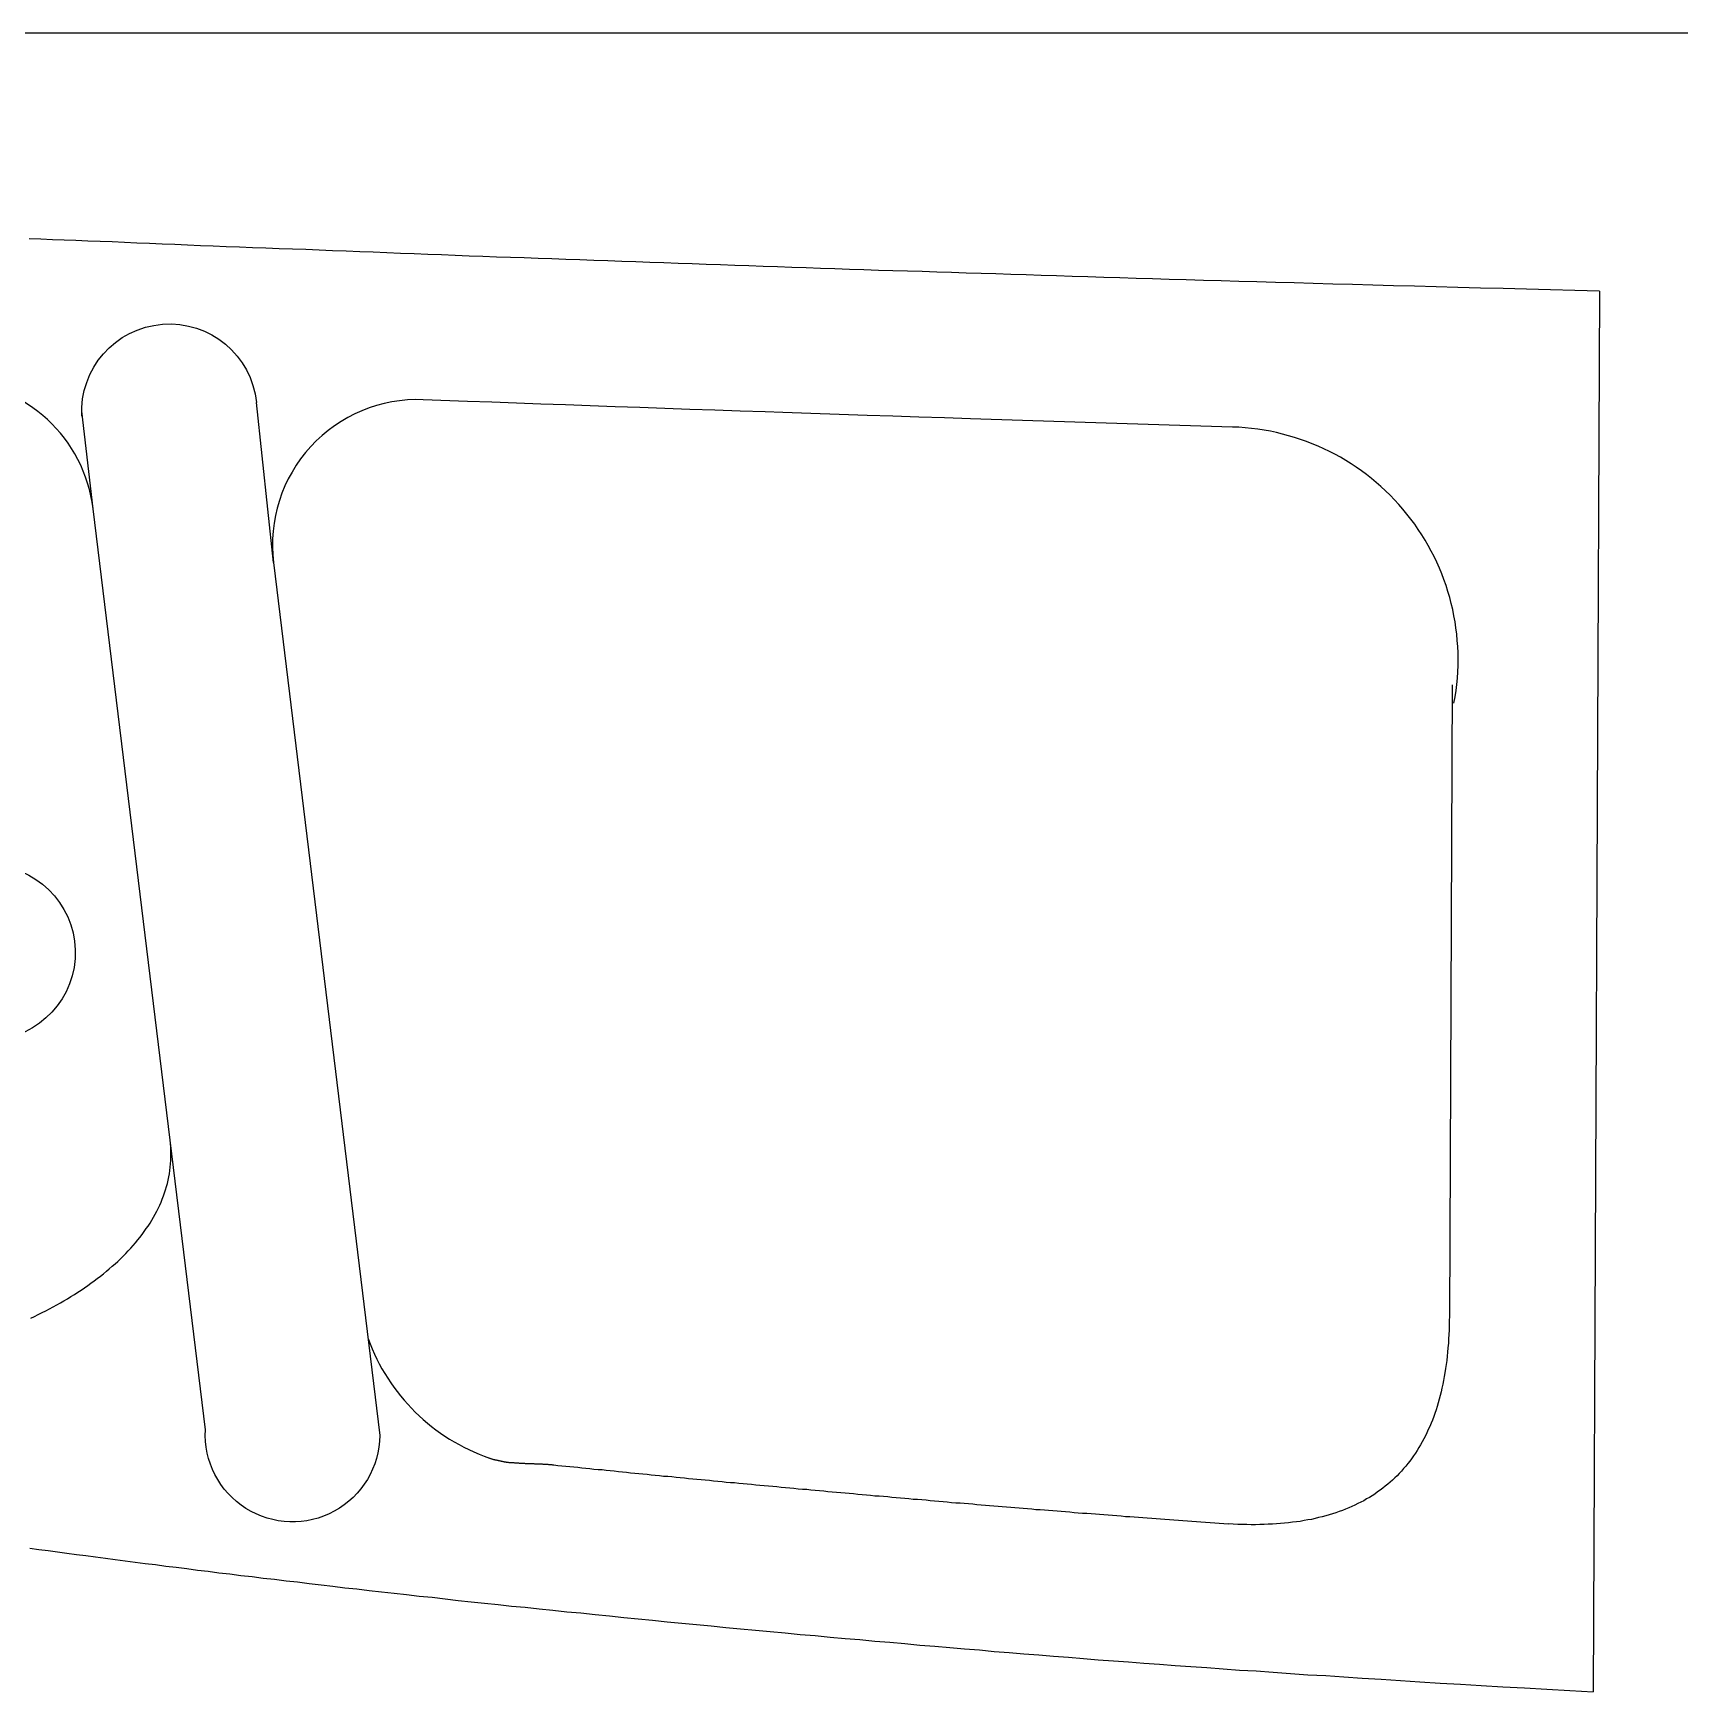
# Model space of a CAD drawing. Header units: millimetres. Extents: x 41 to 1041, y 1148 to 1248.
# Drawn here: x 673.4 to 730, y 1190.8 to 1247.8 of the extents above; entities that cross this region are included whole.
import ezdxf

# ---------------------------------------------------------------- set-up
doc = ezdxf.new("R2010")
doc.units = ezdxf.units.MM

msp = doc.modelspace()

# ---------------------------------------------------------------- linework, layer by layer
msp.add_line((1041.281, 1247.802), (41.311, 1247.802))
at = {"color": 3}
for p, q in [((727.287, 1238.927), (727.06, 1190.774)), ((675.497, 1231.448), (675.105, 1234.803)), ((681.696, 1229.598), (681.112, 1235.098)), ((679.356, 1199.784), (675.497, 1231.448)), ((722.223, 1225.394), (722.121, 1203.682))]:
    msp.add_line(p, q, dxfattribs=at)
for points in [[(675.11, 1234.63, -0.97632), (681.112, 1235.098)], [(675.497, 1231.448, 0.36704), (670.746, 1235.839)], [(699.204, 1234.758), (698.604, 1234.779), (697.736, 1234.808), (696.87, 1234.838), (696.008, 1234.868), (695.148, 1234.898), (694.292, 1234.928), (693.438, 1234.959), (692.587, 1234.989), (691.738, 1235.02), (690.892, 1235.05), (690.049, 1235.081), (689.208, 1235.112), (688.369, 1235.143), (686.846, 1235.2, 0.461477), (681.696, 1229.598)], [(672.155, 1219.189, -0.97632), (671.736, 1213.183)], [(685.353, 1199.591, -1.023403), (679.356, 1199.784)]]:
    msp.add_lwpolyline(points, format="xyb", dxfattribs=at)
for points in [[(714.67, 1234.26), (712.854, 1234.317), (711.044, 1234.373), (709.241, 1234.43), (707.444, 1234.488), (705.656, 1234.545), (704.766, 1234.574), (703.877, 1234.603), (702.992, 1234.632), (702.108, 1234.661), (699.204, 1234.758)], [(681.696, 1229.598), (685.353, 1199.591)], [(678.143, 1209.739), (678.143, 1209.739)]]:
    msp.add_lwpolyline(points, dxfattribs=at)
for points in [[(727.287, 1238.927, 0), (726.432, 1238.95, 0), (725.595, 1238.973, 0), (724.775, 1238.996, 0), (723.973, 1239.019, 0), (723.187, 1239.032, 0), (722.417, 1239.055, 0), (721.663, 1239.078, 0), (720.924, 1239.1, 0), (720.2, 1239.113, 0), (719.491, 1239.135, 0), (718.795, 1239.158, 0), (718.112, 1239.17, 0), (717.443, 1239.193, 0), (716.785, 1239.215, 0), (716.141, 1239.228, 0), (715.507, 1239.25, 0), (714.884, 1239.262, 0), (714.272, 1239.284, 0), (713.669, 1239.297, 0), (713.077, 1239.319, 0), (712.493, 1239.331, 0), (711.918, 1239.353, 0), (711.351, 1239.365, 0), (710.791, 1239.387, 0), (710.239, 1239.399, 0), (709.693, 1239.421, 0), (709.154, 1239.433, 0), (708.62, 1239.455, 0), (708.092, 1239.467, 0), (707.568, 1239.489, 0), (707.049, 1239.501, 0), (706.534, 1239.523, 0), (706.022, 1239.534, 0), (705.513, 1239.546, 0), (705.006, 1239.568, 0), (704.501, 1239.58, 0), (703.998, 1239.602, 0), (703.495, 1239.614, 0), (702.994, 1239.635, 0), (702.494, 1239.647, 0), (701.995, 1239.669, 0), (701.497, 1239.681, 0), (701, 1239.703, 0), (700.505, 1239.714, 0), (700.01, 1239.736, 0), (699.516, 1239.748, 0), (699.024, 1239.77, 0), (698.532, 1239.782, 0), (698.041, 1239.803, 0), (697.553, 1239.815, 0), (697.064, 1239.837, 0), (696.576, 1239.849, 0), (696.09, 1239.871, 0), (695.604, 1239.882, 0), (695.119, 1239.904, 0), (694.635, 1239.916, 0), (694.152, 1239.938, 0), (693.67, 1239.949, 0), (693.188, 1239.971, 0), (692.708, 1239.983, 0), (692.228, 1240.005, 0), (691.749, 1240.016, 0), (691.271, 1240.038, 0), (690.794, 1240.05, 0), (690.318, 1240.072, 0), (689.842, 1240.093, 0), (689.368, 1240.105, 0), (688.894, 1240.127, 0), (688.421, 1240.138, 0), (687.948, 1240.16, 0), (687.477, 1240.182, 0), (687.005, 1240.194, 0), (686.535, 1240.215, 0), (686.065, 1240.227, 0), (685.596, 1240.249, 0), (685.128, 1240.27, 0), (684.661, 1240.282, 0), (684.195, 1240.304, 0), (683.731, 1240.315, 0), (683.267, 1240.337, 0), (682.806, 1240.359, 0), (682.346, 1240.37, 0), (681.889, 1240.392, 0), (681.432, 1240.404, 0), (680.978, 1240.425, 0), (680.526, 1240.447, 0), (680.076, 1240.459, 0), (679.629, 1240.48, 0), (679.184, 1240.492, 0), (678.742, 1240.514, 0), (678.303, 1240.535, 0), (677.867, 1240.547, 0), (677.434, 1240.568, 0), (677.004, 1240.58, 0), (676.577, 1240.601, 0), (676.154, 1240.623, 0), (675.735, 1240.635, 0), (675.319, 1240.656, 0), (674.907, 1240.668, 0), (674.5, 1240.689, 0), (674.096, 1240.7, 0), (673.697, 1240.722, 0), (673.302, 1240.733, 0)], [(673.352, 1203.623, 0), (673.483, 1203.682, 0), (673.613, 1203.742, 0), (673.743, 1203.812, 0), (673.871, 1203.871, 0), (673.998, 1203.941, 0), (674.123, 1204.01, 0), (674.248, 1204.08, 0), (674.372, 1204.149, 0), (674.494, 1204.219, 0), (674.615, 1204.288, 0), (674.735, 1204.368, 0), (674.853, 1204.437, 0), (674.97, 1204.517, 0), (675.085, 1204.587, 0), (675.2, 1204.666, 0), (675.312, 1204.746, 0), (675.422, 1204.825, 0), (675.531, 1204.905, 0), (675.64, 1204.985, 0), (675.745, 1205.064, 0), (675.849, 1205.144, 0), (675.952, 1205.234, 0), (676.053, 1205.313, 0), (676.151, 1205.403, 0), (676.249, 1205.492, 0), (676.344, 1205.572, 0), (676.437, 1205.662, 0), (676.528, 1205.751, 0), (676.617, 1205.841, 0), (676.704, 1205.931, 0), (676.79, 1206.03, 0), (676.872, 1206.12, 0), (676.952, 1206.21, 0), (677.032, 1206.31, 0), (677.107, 1206.399, 0), (677.181, 1206.499, 0), (677.253, 1206.599, 0), (677.322, 1206.699, 0), (677.389, 1206.788, 0), (677.454, 1206.888, 0), (677.515, 1206.988, 0), (677.574, 1207.098, 0), (677.632, 1207.197, 0), (677.685, 1207.297, 0), (677.738, 1207.397, 0), (677.786, 1207.507, 0), (677.832, 1207.607, 0), (677.876, 1207.717, 0), (677.916, 1207.826, 0), (677.954, 1207.926, 0), (677.989, 1208.036, 0), (678.021, 1208.146, 0), (678.051, 1208.256, 0), (678.076, 1208.366, 0), (678.099, 1208.476, 0), (678.12, 1208.586, 0), (678.136, 1208.696, 0), (678.151, 1208.816, 0), (678.161, 1208.925, 0), (678.169, 1209.045, 0), (678.172, 1209.155, 0), (678.173, 1209.275, 0), (678.171, 1209.385, 0), (678.165, 1209.505, 0), (678.156, 1209.626, 0), (678.143, 1209.736, 0)], [(722.121, 1203.686, 0), (722.12, 1203.526, 0), (722.116, 1203.366, 0), (722.112, 1203.206, 0), (722.104, 1203.056, 0), (722.097, 1202.906, 0), (722.086, 1202.756, 0), (722.074, 1202.606, 0), (722.062, 1202.456, 0), (722.046, 1202.316, 0), (722.03, 1202.166, 0), (722.011, 1202.026, 0), (721.992, 1201.886, 0), (721.97, 1201.746, 0), (721.947, 1201.616, 0), (721.922, 1201.476, 0), (721.896, 1201.346, 0), (721.867, 1201.217, 0), (721.838, 1201.087, 0), (721.805, 1200.957, 0), (721.773, 1200.837, 0), (721.738, 1200.707, 0), (721.701, 1200.587, 0), (721.663, 1200.467, 0), (721.623, 1200.347, 0), (721.582, 1200.238, 0), (721.538, 1200.118, 0), (721.493, 1200.008, 0), (721.447, 1199.898, 0), (721.398, 1199.788, 0), (721.349, 1199.678, 0), (721.297, 1199.579, 0), (721.244, 1199.469, 0), (721.189, 1199.369, 0), (721.132, 1199.269, 0), (721.074, 1199.169, 0), (721.015, 1199.07, 0), (720.953, 1198.98, 0), (720.89, 1198.89, 0), (720.825, 1198.79, 0), (720.758, 1198.701, 0), (720.69, 1198.621, 0), (720.62, 1198.531, 0), (720.548, 1198.451, 0), (720.475, 1198.362, 0), (720.401, 1198.282, 0), (720.323, 1198.202, 0), (720.246, 1198.132, 0), (720.166, 1198.053, 0), (720.085, 1197.983, 0), (720.001, 1197.913, 0), (719.916, 1197.844, 0), (719.83, 1197.774, 0), (719.742, 1197.704, 0), (719.651, 1197.645, 0), (719.56, 1197.575, 0), (719.467, 1197.515, 0), (719.372, 1197.456, 0), (719.276, 1197.406, 0), (719.177, 1197.346, 0), (719.077, 1197.297, 0), (718.976, 1197.247, 0), (718.873, 1197.187, 0), (718.768, 1197.148, 0), (718.661, 1197.098, 0), (718.553, 1197.049, 0), (718.443, 1197.009, 0), (718.332, 1196.969, 0), (718.219, 1196.93, 0), (718.104, 1196.89, 0), (717.988, 1196.861, 0), (717.869, 1196.821, 0), (717.749, 1196.792, 0), (717.628, 1196.762, 0), (717.504, 1196.732, 0), (717.38, 1196.703, 0), (717.253, 1196.683, 0), (717.125, 1196.664, 0), (716.995, 1196.634, 0), (716.864, 1196.615, 0), (716.731, 1196.605, 0), (716.596, 1196.586, 0), (716.459, 1196.576, 0), (716.321, 1196.557, 0), (716.181, 1196.547, 0), (716.039, 1196.538, 0), (715.896, 1196.538, 0), (715.751, 1196.529, 0), (715.605, 1196.529, 0), (715.457, 1196.52, 0), (715.307, 1196.52, 0), (715.155, 1196.531, 0), (715.002, 1196.532, 0), (714.847, 1196.532, 0), (714.691, 1196.543, 0), (714.533, 1196.553, 0)], [(689.123, 1198.816, 0), (689.139, 1198.806, 0), (689.156, 1198.795, 0), (689.173, 1198.795, 0), (689.189, 1198.785, 0), (689.206, 1198.785, 0), (689.223, 1198.775, 0), (689.24, 1198.775, 0), (689.256, 1198.765, 0), (689.273, 1198.765, 0), (689.29, 1198.765, 0), (689.307, 1198.755, 0), (689.324, 1198.755, 0), (689.341, 1198.745, 0), (689.358, 1198.745, 0), (689.375, 1198.735, 0), (689.392, 1198.735, 0), (689.409, 1198.735, 0), (689.426, 1198.724, 0), (689.443, 1198.724, 0), (689.46, 1198.724, 0), (689.477, 1198.714, 0), (689.494, 1198.714, 0), (689.511, 1198.714, 0), (689.528, 1198.704, 0), (689.545, 1198.704, 0), (689.562, 1198.704, 0), (689.58, 1198.694, 0), (689.597, 1198.694, 0), (689.614, 1198.694, 0), (689.631, 1198.684, 0), (689.649, 1198.684, 0), (689.666, 1198.684, 0), (689.683, 1198.684, 0), (689.701, 1198.673, 0), (689.718, 1198.673, 0), (689.735, 1198.673, 0), (689.753, 1198.673, 0), (689.77, 1198.673, 0), (689.787, 1198.663, 0), (689.805, 1198.663, 0), (689.822, 1198.663, 0), (689.84, 1198.663, 0), (689.857, 1198.663, 0), (689.875, 1198.653, 0), (689.892, 1198.653, 0), (689.91, 1198.653, 0), (689.927, 1198.653, 0), (689.945, 1198.653, 0), (689.962, 1198.653, 0), (689.98, 1198.642, 0), (689.997, 1198.642, 0), (690.015, 1198.642, 0), (690.032, 1198.642, 0), (690.05, 1198.642, 0), (690.067, 1198.642, 0), (690.085, 1198.642, 0), (690.103, 1198.642, 0), (690.12, 1198.642, 0), (690.138, 1198.632, 0), (690.156, 1198.632, 0), (690.173, 1198.632, 0), (690.191, 1198.632, 0), (690.208, 1198.632, 0), (690.226, 1198.632, 0), (690.244, 1198.632, 0), (690.261, 1198.631, 0), (690.279, 1198.631, 0), (690.297, 1198.631, 0), (690.315, 1198.631, 0), (690.332, 1198.631, 0), (690.35, 1198.621, 0), (690.368, 1198.621, 0), (690.385, 1198.621, 0), (690.403, 1198.621, 0), (690.421, 1198.621, 0), (690.438, 1198.621, 0), (690.456, 1198.621, 0), (690.474, 1198.621, 0), (690.492, 1198.621, 0), (690.509, 1198.621, 0), (690.527, 1198.62, 0), (690.545, 1198.62, 0), (690.563, 1198.62, 0), (690.58, 1198.62, 0), (690.598, 1198.62, 0), (690.616, 1198.62, 0), (690.633, 1198.62, 0), (690.651, 1198.62, 0), (690.669, 1198.61, 0), (690.687, 1198.61, 0), (690.704, 1198.61, 0), (690.722, 1198.61, 0), (690.74, 1198.61, 0), (690.758, 1198.61, 0), (690.775, 1198.61, 0), (690.793, 1198.61, 0), (690.811, 1198.609, 0), (690.828, 1198.609, 0), (690.846, 1198.609, 0), (690.864, 1198.609, 0), (690.882, 1198.609, 0), (690.899, 1198.609, 0), (690.917, 1198.609, 0), (690.935, 1198.609, 0), (690.952, 1198.599, 0), (690.97, 1198.599, 0), (690.988, 1198.599, 0), (691.005, 1198.599, 0), (691.023, 1198.599, 0), (691.04, 1198.599, 0), (691.058, 1198.599, 0), (691.076, 1198.598, 0), (691.093, 1198.598, 0), (691.111, 1198.598, 0), (691.129, 1198.598, 0), (691.146, 1198.588, 0), (691.164, 1198.588, 0), (691.181, 1198.588, 0), (691.199, 1198.588, 0), (691.216, 1198.588, 0), (691.234, 1198.588, 0), (691.251, 1198.588, 0), (691.269, 1198.588, 0), (691.286, 1198.578, 0), (691.304, 1198.578, 0), (691.321, 1198.578, 0), (691.339, 1198.578, 0)], [(691.339, 1198.578, 0), (691.475, 1198.557, 0), (691.611, 1198.547, 0), (691.748, 1198.536, 0), (691.886, 1198.516, 0), (692.023, 1198.505, 0), (692.161, 1198.495, 0), (692.299, 1198.474, 0), (692.437, 1198.464, 0), (692.576, 1198.453, 0), (692.715, 1198.433, 0), (692.854, 1198.422, 0), (692.993, 1198.412, 0), (693.133, 1198.391, 0), (693.272, 1198.381, 0), (693.412, 1198.37, 0), (693.553, 1198.349, 0), (693.693, 1198.339, 0), (693.834, 1198.328, 0), (693.974, 1198.308, 0), (694.115, 1198.297, 0), (694.257, 1198.277, 0), (694.397, 1198.266, 0), (694.539, 1198.256, 0), (694.681, 1198.235, 0), (694.823, 1198.225, 0), (694.965, 1198.214, 0), (695.107, 1198.194, 0), (695.25, 1198.183, 0), (695.393, 1198.173, 0), (695.535, 1198.152, 0), (695.679, 1198.142, 0), (695.822, 1198.131, 0), (695.965, 1198.111, 0), (696.109, 1198.1, 0), (696.252, 1198.09, 0), (696.396, 1198.069, 0), (696.54, 1198.059, 0), (696.684, 1198.048, 0), (696.829, 1198.028, 0), (696.973, 1198.017, 0), (697.117, 1198.007, 0), (697.261, 1197.986, 0), (697.406, 1197.975, 0), (697.551, 1197.965, 0), (697.696, 1197.944, 0), (697.841, 1197.934, 0), (697.986, 1197.923, 0), (698.131, 1197.913, 0), (698.277, 1197.892, 0), (698.422, 1197.882, 0), (698.568, 1197.871, 0), (698.714, 1197.851, 0), (698.859, 1197.84, 0), (699.005, 1197.83, 0), (699.151, 1197.809, 0), (699.297, 1197.799, 0), (699.443, 1197.788, 0), (699.589, 1197.778, 0), (699.735, 1197.757, 0), (699.882, 1197.746, 0), (700.028, 1197.736, 0), (700.174, 1197.715, 0), (700.32, 1197.705, 0), (700.466, 1197.694, 0), (700.613, 1197.684, 0), (700.759, 1197.663, 0), (700.906, 1197.653, 0), (701.052, 1197.642, 0), (701.199, 1197.622, 0), (701.346, 1197.611, 0), (701.492, 1197.601, 0), (701.639, 1197.59, 0), (701.786, 1197.57, 0), (701.932, 1197.559, 0), (702.079, 1197.548, 0), (702.226, 1197.538, 0), (702.372, 1197.517, 0), (702.519, 1197.507, 0), (702.666, 1197.496, 0), (702.812, 1197.486, 0), (702.959, 1197.465, 0), (703.105, 1197.455, 0), (703.252, 1197.444, 0), (703.399, 1197.434, 0), (703.544, 1197.423, 0), (703.691, 1197.403, 0), (703.837, 1197.392, 0), (703.983, 1197.382, 0), (704.13, 1197.371, 0), (704.276, 1197.351, 0), (704.422, 1197.34, 0), (704.568, 1197.329, 0), (704.714, 1197.319, 0), (704.86, 1197.308, 0), (705.006, 1197.288, 0), (705.152, 1197.277, 0), (705.298, 1197.267, 0), (705.444, 1197.256, 0), (705.589, 1197.246, 0), (705.735, 1197.235, 0), (705.88, 1197.215, 0), (706.026, 1197.204, 0), (706.171, 1197.194, 0), (706.316, 1197.183, 0), (706.461, 1197.173, 0), (706.606, 1197.162, 0), (706.75, 1197.142, 0), (706.895, 1197.131, 0), (707.04, 1197.12, 0), (707.185, 1197.11, 0), (707.33, 1197.099, 0), (707.475, 1197.089, 0), (707.619, 1197.078, 0), (707.764, 1197.068, 0), (707.909, 1197.047, 0), (708.054, 1197.037, 0), (708.199, 1197.026, 0), (708.345, 1197.016, 0), (708.49, 1197.005, 0), (708.635, 1196.995, 0), (708.781, 1196.984, 0), (708.926, 1196.974, 0), (709.072, 1196.963, 0), (709.218, 1196.943, 0), (709.364, 1196.932, 0), (709.511, 1196.921, 0), (709.657, 1196.911, 0), (709.804, 1196.9, 0), (709.951, 1196.89, 0), (710.098, 1196.879, 0), (710.246, 1196.869, 0), (710.392, 1196.858, 0), (710.54, 1196.848, 0), (710.689, 1196.837, 0), (710.837, 1196.827, 0), (710.986, 1196.806, 0), (711.136, 1196.796, 0), (711.285, 1196.785, 0), (711.436, 1196.774, 0), (711.586, 1196.764, 0), (711.737, 1196.753, 0), (711.888, 1196.743, 0), (712.04, 1196.732, 0), (712.192, 1196.722, 0), (712.344, 1196.711, 0), (712.497, 1196.701, 0), (712.651, 1196.69, 0), (712.805, 1196.68, 0), (712.959, 1196.669, 0), (713.114, 1196.658, 0), (713.269, 1196.638, 0), (713.425, 1196.627, 0), (713.582, 1196.617, 0), (713.739, 1196.606, 0), (713.897, 1196.596, 0), (714.055, 1196.585, 0), (714.213, 1196.574, 0), (714.373, 1196.564, 0), (714.533, 1196.553, 0)], [(673.321, 1195.713, 0), (673.635, 1195.672, 0), (673.953, 1195.631, 0), (674.273, 1195.59, 0), (674.595, 1195.538, 0), (674.921, 1195.497, 0), (675.251, 1195.456, 0), (675.583, 1195.415, 0), (675.918, 1195.364, 0), (676.257, 1195.322, 0), (676.599, 1195.281, 0), (676.943, 1195.23, 0), (677.291, 1195.189, 0), (677.642, 1195.147, 0), (677.997, 1195.096, 0), (678.356, 1195.055, 0), (678.717, 1195.013, 0), (679.081, 1194.962, 0), (679.45, 1194.921, 0), (679.822, 1194.869, 0), (680.197, 1194.828, 0), (680.576, 1194.777, 0), (680.959, 1194.735, 0), (681.344, 1194.684, 0), (681.734, 1194.642, 0), (682.128, 1194.591, 0), (682.525, 1194.55, 0), (682.926, 1194.498, 0), (683.331, 1194.447, 0), (683.739, 1194.405, 0), (684.152, 1194.354, 0), (684.568, 1194.312, 0), (684.989, 1194.261, 0), (685.413, 1194.209, 0), (685.842, 1194.167, 0), (686.274, 1194.116, 0), (686.71, 1194.064, 0), (687.151, 1194.023, 0), (687.596, 1193.971, 0), (688.045, 1193.919, 0), (688.498, 1193.868, 0), (688.955, 1193.826, 0), (689.417, 1193.774, 0), (689.883, 1193.723, 0), (690.353, 1193.681, 0), (690.826, 1193.629, 0), (691.302, 1193.578, 0), (691.783, 1193.526, 0), (692.267, 1193.484, 0), (692.754, 1193.432, 0), (693.243, 1193.381, 0), (693.736, 1193.329, 0), (694.23, 1193.287, 0), (694.728, 1193.235, 0), (695.228, 1193.183, 0), (695.73, 1193.132, 0), (696.234, 1193.09, 0), (696.738, 1193.038, 0), (697.246, 1192.986, 0), (697.755, 1192.944, 0), (698.265, 1192.892, 0), (698.777, 1192.85, 0), (699.289, 1192.799, 0), (699.801, 1192.747, 0), (700.315, 1192.705, 0), (700.83, 1192.653, 0), (701.345, 1192.611, 0), (701.86, 1192.569, 0), (702.375, 1192.517, 0), (702.889, 1192.476, 0), (703.404, 1192.434, 0), (703.918, 1192.382, 0), (704.432, 1192.34, 0), (704.945, 1192.298, 0), (705.457, 1192.256, 0), (705.968, 1192.214, 0), (706.477, 1192.162, 0), (706.986, 1192.121, 0), (707.495, 1192.079, 0), (708.004, 1192.047, 0), (708.514, 1192.005, 0), (709.025, 1191.963, 0), (709.538, 1191.921, 0), (710.053, 1191.879, 0), (710.572, 1191.838, 0), (711.095, 1191.806, 0), (711.622, 1191.764, 0), (712.154, 1191.722, 0), (712.692, 1191.68, 0), (713.236, 1191.648, 0), (713.785, 1191.606, 0), (714.342, 1191.564, 0), (714.907, 1191.522, 0), (715.481, 1191.49, 0), (716.063, 1191.448, 0), (716.655, 1191.405, 0), (717.257, 1191.363, 0), (717.869, 1191.331, 0), (718.492, 1191.289, 0), (719.128, 1191.246, 0), (719.776, 1191.204, 0), (720.437, 1191.162, 0), (721.111, 1191.119, 0), (721.8, 1191.077, 0), (722.502, 1191.034, 0), (723.22, 1190.992, 0), (723.954, 1190.949, 0), (724.705, 1190.906, 0), (725.472, 1190.863, 0), (726.257, 1190.821, 0), (727.06, 1190.778, 0)]]:
    msp.add_polyline3d(points, dxfattribs=at)
for centre, radius, start, end in [((714.422, 1226.264), 8, 349.1945, 88.2226), ((691.333, 1205.233), 6.791, 199.9219, 251.0138)]:
    msp.add_arc(centre, radius, start, end, dxfattribs=at)

doc.saveas('drawing.dxf')
